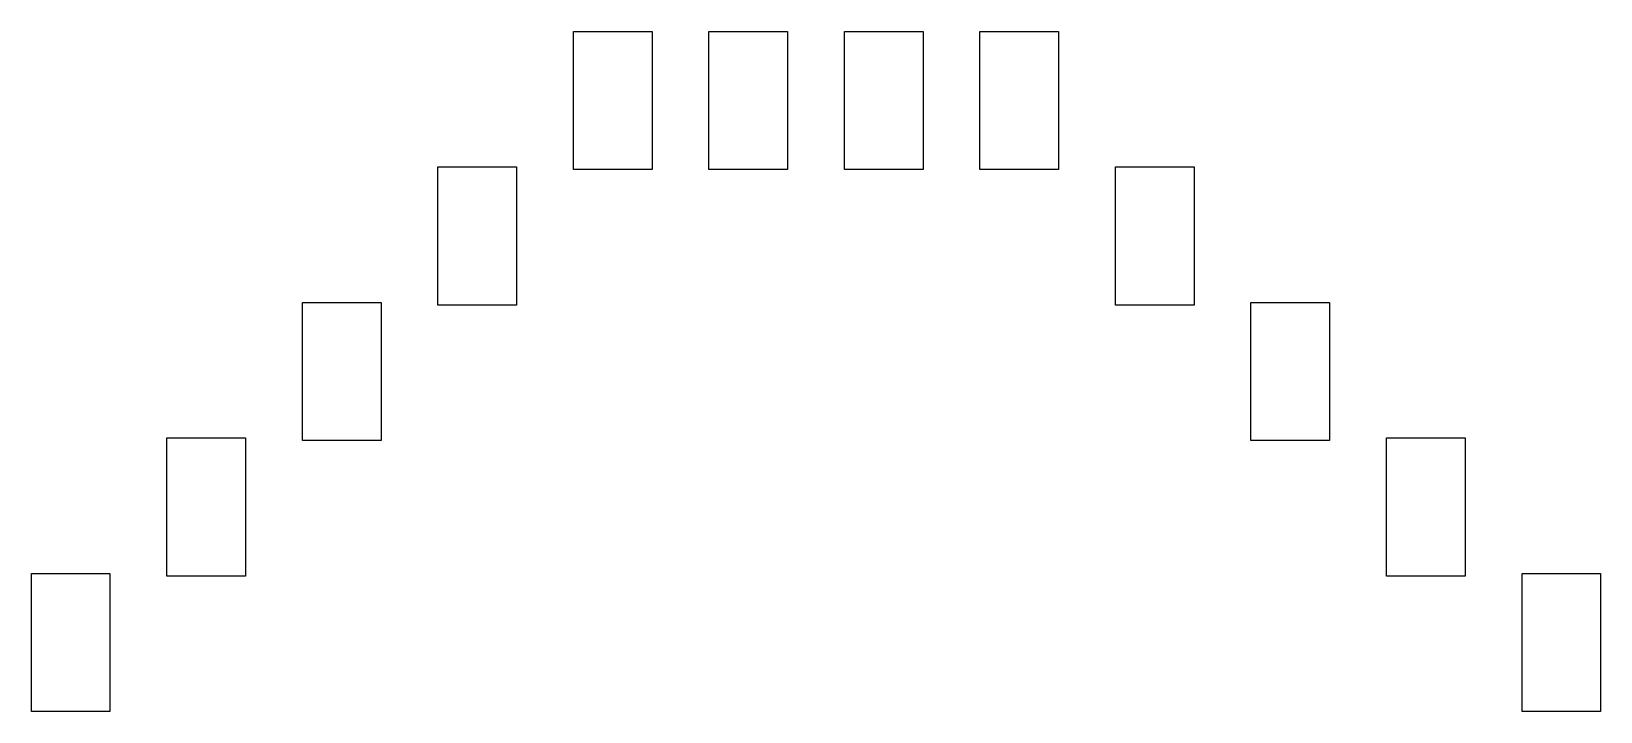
# Model space of a CAD drawing. Header units: millimetres. Extents: x -58 to 58, y -53 to -3.
import ezdxf

# ---------------------------------------------------------------- set-up
doc = ezdxf.new("R2010")
doc.units = ezdxf.units.MM

msp = doc.modelspace()

# ---------------------------------------------------------------- linework, layer by layer
for p, q in [((-17.9, -13.1), (-17.9, -2.9)), ((-17.9, -2.9), (-12.1, -2.9)), ((-12.1, -2.9), (-12.1, -13.1)), ((-7.9, -13.1), (-7.9, -2.9)), ((-7.9, -2.9), (-2.1, -2.9)), ((-2.1, -2.9), (-2.1, -13.1)), ((2.1, -13.1), (2.1, -2.9)), ((2.1, -2.9), (7.9, -2.9)), ((7.9, -2.9), (7.9, -13.1)), ((12.1, -13.1), (12.1, -2.9)), ((12.1, -2.9), (17.9, -2.9)), ((17.9, -2.9), (17.9, -13.1)), ((-27.9, -23.1), (-27.9, -12.9)), ((-27.9, -12.9), (-22.1, -12.9)), ((-22.1, -12.9), (-22.1, -23.1)), ((-12.1, -13.1), (-17.9, -13.1)), ((-2.1, -13.1), (-7.9, -13.1)), ((7.9, -13.1), (2.1, -13.1)), ((17.9, -13.1), (12.1, -13.1)), ((22.1, -23.1), (22.1, -12.9)), ((22.1, -12.9), (27.9, -12.9)), ((27.9, -12.9), (27.9, -23.1)), ((-37.9, -33.1), (-37.9, -22.9)), ((-37.9, -22.9), (-32.1, -22.9)), ((-32.1, -22.9), (-32.1, -33.1)), ((-22.1, -23.1), (-27.9, -23.1)), ((27.9, -23.1), (22.1, -23.1)), ((32.1, -33.1), (32.1, -22.9)), ((32.1, -22.9), (37.9, -22.9)), ((37.9, -22.9), (37.9, -33.1)), ((-47.9, -43.1), (-47.9, -32.9)), ((-47.9, -32.9), (-42.1, -32.9)), ((-42.1, -32.9), (-42.1, -43.1)), ((-32.1, -33.1), (-37.9, -33.1)), ((37.9, -33.1), (32.1, -33.1)), ((42.1, -43.1), (42.1, -32.9)), ((42.1, -32.9), (47.9, -32.9)), ((47.9, -32.9), (47.9, -43.1)), ((-57.9, -53.1), (-57.9, -42.9)), ((-57.9, -42.9), (-52.1, -42.9)), ((-52.1, -42.9), (-52.1, -53.1)), ((-42.1, -43.1), (-47.9, -43.1)), ((47.9, -43.1), (42.1, -43.1)), ((52.1, -53.1), (52.1, -42.9)), ((52.1, -42.9), (57.9, -42.9)), ((57.9, -42.9), (57.9, -53.1)), ((-52.1, -53.1), (-57.9, -53.1)), ((57.9, -53.1), (52.1, -53.1))]:
    msp.add_line(p, q)

doc.saveas('drawing.dxf')
